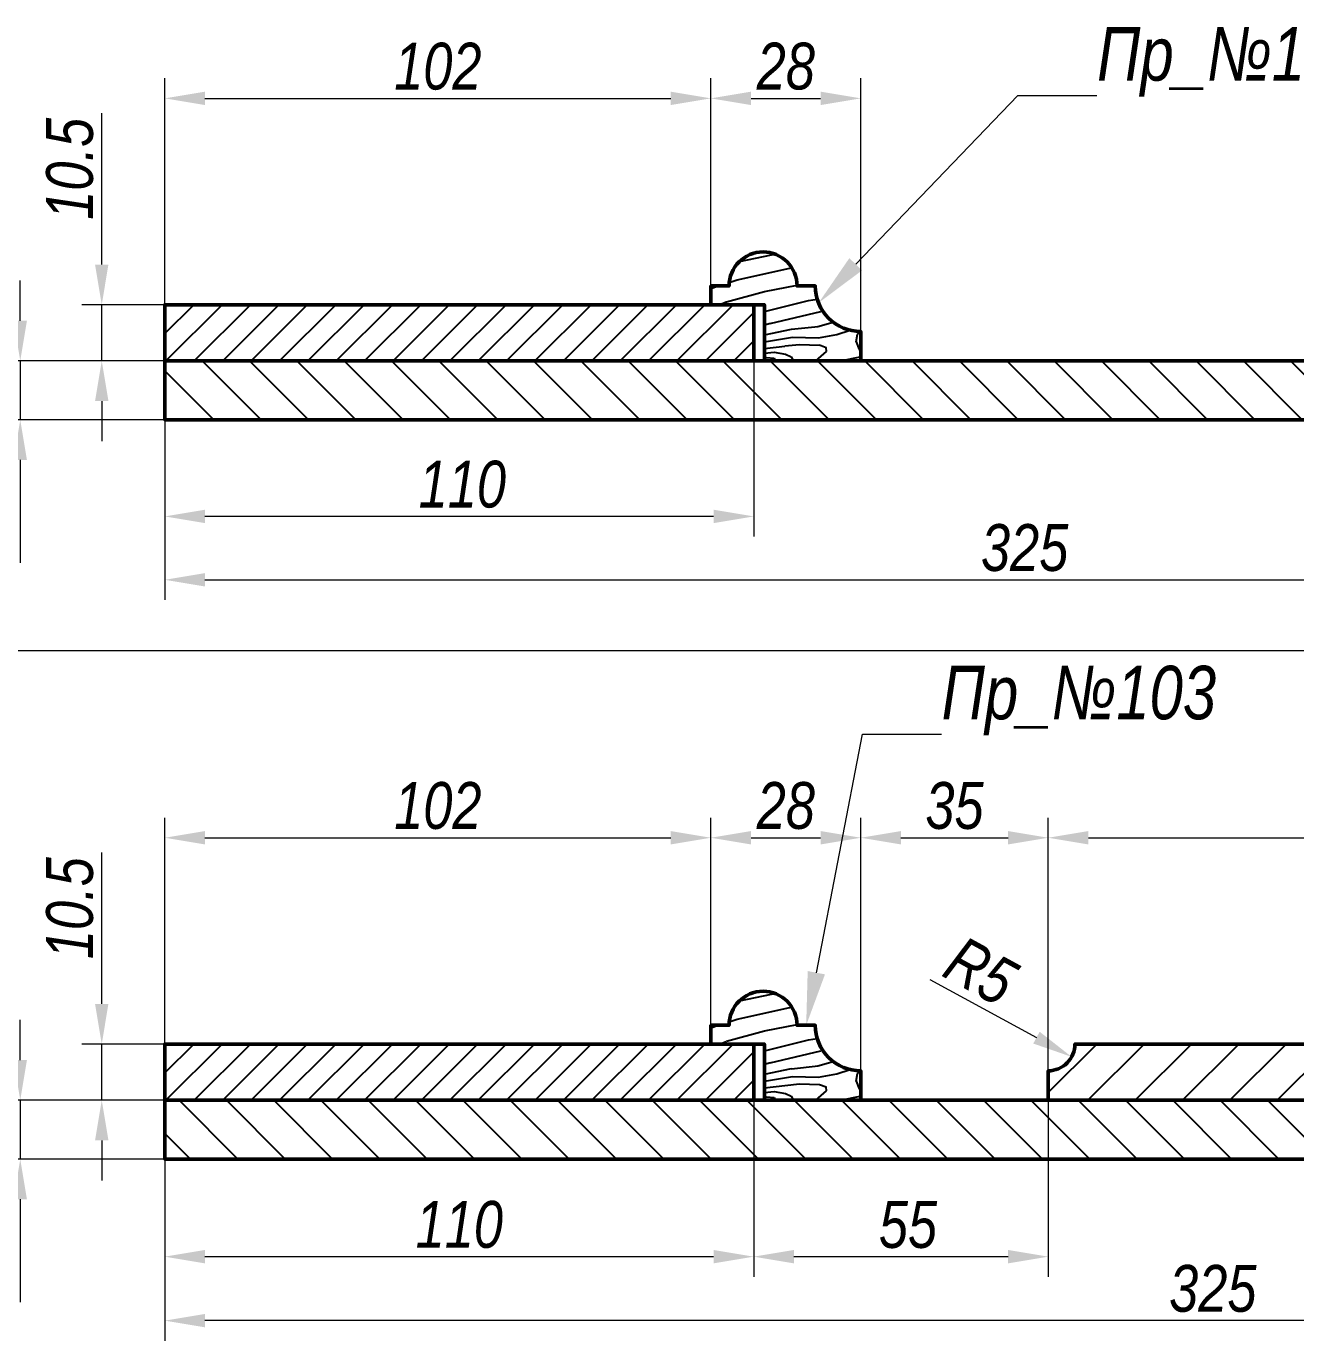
# Model space of a CAD drawing. Header units: millimetres. Extents: x 55 to 2092, y -657 to 768.
# Drawn here: x 253.8 to 490.9, y 144.6 to 390.1 of the extents above; entities that cross this region are included whole.
import ezdxf
from ezdxf import colors
from ezdxf.entities.mleader import LeaderData, LeaderLine
from ezdxf.math import Vec2, Vec3

# ---------------------------------------------------------------- set-up
doc = ezdxf.new("R2010")
doc.units = ezdxf.units.MM
doc.header["$MEASUREMENT"] = 0
doc.header["$PDMODE"] = 35
doc.layers.add('Профили', color=172, linetype='Continuous', lineweight=50)
doc.layers.add('Размеры', color=7, linetype='Continuous', lineweight=20)
doc.styles.get("Standard").update_dxf_attribs({"font": 'ARIALI.TTF', "width": 0.8})
doc.dimstyles.new('Standard mini', dxfattribs={"dimscale": 0.25, "dimtxt": 35, "dimasz": 30, "dimexe": 15, "dimexo": 0, "dimgap": 6, "dimtad": 1, "dimdec": 0, "dimzin": 1, "dimdsep": 46, "dimtxsty": 'Standard', "dimcen": 20, "dimclrd": 7, "dimclre": 7, "dimclrt": 256, "dimadec": 0, "dimazin": 0, "dimtfac": 1, "dimtdec": 0, "dimtmove": 0, "dimatfit": 3, "dimfxl": 1, "dimlwd": -1, "dimlwe": -1, "dimarcsym": 0})

# ---------------------------------------------------------------- blocks, each defined once
blk = doc.blocks.new('*D0')
at = {"layer": 'Defpoints', "color": 0}
for p in [(381.65, 376.61), (381.65, 341.58), (279.65, 338.08)]:
    blk.add_point(p, dxfattribs=at)
at = {"layer": 'Размеры', "color": 7}
for p, q in [((279.65, 338.08), (279.65, 380.36)), ((381.65, 341.58), (381.65, 380.36)), ((287.15, 376.61), (374.15, 376.61))]:
    blk.add_line(p, q, dxfattribs=at)
for points in [[(287.15, 377.86), (287.15, 375.36), (279.65, 376.61)], [(374.15, 377.86), (374.15, 375.36), (381.65, 376.61)]]:
    blk.add_solid(points, dxfattribs=at)
at = {"layer": 'Размеры', "insert": (330.65, 382.57), "char_height": 8.75, "attachment_point": 5}
blk.add_mtext('102', dxfattribs=at)
blk = doc.blocks.new('*D1')
at = {"layer": 'Defpoints', "color": 0, "lineweight": -3}
for p in [(409.65, 376.61), (381.65, 341.58), (409.65, 333.08)]:
    blk.add_point(p, dxfattribs=at)
at = {"layer": 'Размеры', "color": 7}
for p, q in [((381.65, 341.58), (381.65, 380.36)), ((409.65, 333.08), (409.65, 380.36)), ((389.15, 376.61), (402.15, 376.61))]:
    blk.add_line(p, q, dxfattribs=at)
at = {"layer": 'Размеры', "color": 7, "lineweight": -3}
for points in [[(389.15, 377.86), (389.15, 375.36), (381.65, 376.61)], [(402.15, 377.86), (402.15, 375.36), (409.65, 376.61)]]:
    blk.add_solid(points, dxfattribs=at)
at = {"layer": 'Размеры', "lineweight": -3, "insert": (395.65, 382.58), "char_height": 8.75, "attachment_point": 5}
blk.add_mtext('28', dxfattribs=at)
blk = doc.blocks.new('*D2')
at = {"layer": 'Defpoints', "color": 0, "lineweight": -3}
for p in [(267.87, 338.08), (279.65, 338.08), (279.65, 327.58)]:
    blk.add_point(p, dxfattribs=at)
at = {"layer": 'Размеры', "color": 7}
for p, q in [((267.87, 345.58), (267.87, 373.82)), ((279.65, 338.08), (264.12, 338.08)), ((267.87, 327.58), (267.87, 338.08)), ((279.65, 327.58), (264.12, 327.58)), ((267.87, 320.08), (267.87, 312.58))]:
    blk.add_line(p, q, dxfattribs=at)
at = {"layer": 'Размеры', "color": 7, "lineweight": -3}
for points in [[(266.62, 345.58), (269.12, 345.58), (267.87, 338.08)], [(266.62, 320.08), (269.12, 320.08), (267.87, 327.58)]]:
    blk.add_solid(points, dxfattribs=at)
at = {"layer": 'Размеры', "lineweight": -3, "insert": (261.91, 363.45), "char_height": 8.75, "attachment_point": 5, "rotation": 90}
blk.add_mtext('10.5', dxfattribs=at)
blk = doc.blocks.new('*D3')
at = {"layer": 'Defpoints', "color": 0}
for p in [(252.65, 327.58), (279.65, 327.58), (279.65, 316.58)]:
    blk.add_point(p, dxfattribs=at)
at = {"layer": 'Размеры', "color": 7}
for p, q in [((252.65, 335.08), (252.65, 342.58)), ((279.65, 327.58), (248.9, 327.58)), ((252.65, 327.58), (252.65, 316.58)), ((279.65, 316.58), (248.9, 316.58)), ((252.65, 309.08), (252.65, 289.9))]:
    blk.add_line(p, q, dxfattribs=at)
for points in [[(251.4, 335.08), (253.9, 335.08), (252.65, 327.58)], [(251.4, 309.08), (253.9, 309.08), (252.65, 316.58)]]:
    blk.add_solid(points, dxfattribs=at)
at = {"layer": 'Размеры', "lineweight": -3, "insert": (246.76, 295.74), "char_height": 8.75, "attachment_point": 5, "rotation": 90}
blk.add_mtext('11', dxfattribs=at)
blk = doc.blocks.new('*D6')
at = {"layer": 'Defpoints', "color": 0}
for p in [(381.65, 238.53), (381.65, 203.51), (279.65, 200.01)]:
    blk.add_point(p, dxfattribs=at)
at = {"layer": 'Размеры', "color": 7}
for p, q in [((279.65, 200.01), (279.65, 242.28)), ((381.65, 203.51), (381.65, 242.28)), ((287.15, 238.53), (374.15, 238.53))]:
    blk.add_line(p, q, dxfattribs=at)
for points in [[(287.15, 239.78), (287.15, 237.28), (279.65, 238.53)], [(374.15, 239.78), (374.15, 237.28), (381.65, 238.53)]]:
    blk.add_solid(points, dxfattribs=at)
at = {"layer": 'Размеры', "insert": (330.65, 244.5), "char_height": 8.75, "attachment_point": 5}
blk.add_mtext('102', dxfattribs=at)
blk = doc.blocks.new('*D7')
at = {"layer": 'Defpoints', "color": 0}
for p in [(409.65, 238.53), (381.65, 203.51), (409.65, 195.01)]:
    blk.add_point(p, dxfattribs=at)
at = {"layer": 'Размеры', "color": 7}
for p, q in [((381.65, 203.51), (381.65, 242.28)), ((409.65, 195.01), (409.65, 242.28)), ((389.15, 238.53), (402.15, 238.53))]:
    blk.add_line(p, q, dxfattribs=at)
for points in [[(389.15, 239.78), (389.15, 237.28), (381.65, 238.53)], [(402.15, 239.78), (402.15, 237.28), (409.65, 238.53)]]:
    blk.add_solid(points, dxfattribs=at)
at = {"layer": 'Размеры', "lineweight": -3, "insert": (395.65, 244.5), "char_height": 8.75, "attachment_point": 5}
blk.add_mtext('28', dxfattribs=at)
blk = doc.blocks.new('*D4')
at = {"layer": 'Defpoints', "color": 0}
for p in [(267.87, 200.01), (279.65, 200.01), (279.65, 189.51)]:
    blk.add_point(p, dxfattribs=at)
at = {"layer": 'Размеры', "color": 7}
for p, q in [((267.87, 207.51), (267.87, 235.75)), ((279.65, 200.01), (264.12, 200.01)), ((267.87, 189.51), (267.87, 200.01)), ((279.65, 189.51), (264.12, 189.51)), ((267.87, 182.01), (267.87, 174.51))]:
    blk.add_line(p, q, dxfattribs=at)
for points in [[(266.62, 207.51), (269.12, 207.51), (267.87, 200.01)], [(266.62, 182.01), (269.12, 182.01), (267.87, 189.51)]]:
    blk.add_solid(points, dxfattribs=at)
at = {"layer": 'Размеры', "lineweight": -3, "insert": (261.91, 225.38), "char_height": 8.75, "attachment_point": 5, "rotation": 90}
blk.add_mtext('10.5', dxfattribs=at)
blk = doc.blocks.new('*D5')
at = {"layer": 'Defpoints', "color": 0}
for p in [(252.65, 189.51), (279.65, 189.51), (279.65, 178.51)]:
    blk.add_point(p, dxfattribs=at)
at = {"layer": 'Размеры', "color": 7}
for p, q in [((252.65, 197.01), (252.65, 204.51)), ((279.65, 189.51), (248.9, 189.51)), ((252.65, 189.51), (252.65, 178.51)), ((279.65, 178.51), (248.9, 178.51)), ((252.65, 171.01), (252.65, 151.82))]:
    blk.add_line(p, q, dxfattribs=at)
for points in [[(251.4, 197.01), (253.9, 197.01), (252.65, 189.51)], [(251.4, 171.01), (253.9, 171.01), (252.65, 178.51)]]:
    blk.add_solid(points, dxfattribs=at)
at = {"layer": 'Размеры', "lineweight": -3, "insert": (246.76, 157.67), "char_height": 8.75, "attachment_point": 5, "rotation": 90}
blk.add_mtext('11', dxfattribs=at)
blk = doc.blocks.new('*D8')
at = {"layer": 'Defpoints', "color": 0}
for p in [(444.65, 238.53), (409.65, 195.01), (444.65, 195.01)]:
    blk.add_point(p, dxfattribs=at)
at = {"layer": 'Размеры', "color": 7}
for p, q in [((409.65, 195.01), (409.65, 242.28)), ((444.65, 195.01), (444.65, 242.28)), ((417.15, 238.53), (437.15, 238.53))]:
    blk.add_line(p, q, dxfattribs=at)
for points in [[(417.15, 239.78), (417.15, 237.28), (409.65, 238.53)], [(437.15, 239.78), (437.15, 237.28), (444.65, 238.53)]]:
    blk.add_solid(points, dxfattribs=at)
at = {"layer": 'Размеры', "insert": (427.15, 244.5), "char_height": 8.75, "attachment_point": 5}
blk.add_mtext('35', dxfattribs=at)
blk = doc.blocks.new('*D9')
at = {"layer": 'Defpoints', "color": 0}
for p in [(389.65, 189.51), (444.65, 189.51), (444.65, 160.3)]:
    blk.add_point(p, dxfattribs=at)
at = {"layer": 'Размеры', "color": 7}
for p, q in [((389.65, 189.51), (389.65, 156.55)), ((444.65, 189.51), (444.65, 156.55)), ((397.15, 160.3), (437.15, 160.3))]:
    blk.add_line(p, q, dxfattribs=at)
for points in [[(397.15, 161.55), (397.15, 159.05), (389.65, 160.3)], [(437.15, 161.55), (437.15, 159.05), (444.65, 160.3)]]:
    blk.add_solid(points, dxfattribs=at)
at = {"layer": 'Размеры', "insert": (418.46, 166.25), "char_height": 8.75, "attachment_point": 5}
blk.add_mtext('55', dxfattribs=at)
blk = doc.blocks.new('*D10')
at = {"layer": 'Defpoints', "color": 0}
for p in [(444.65, 200.01), (449.04, 197.61)]:
    blk.add_point(p, dxfattribs=at)
at = {"layer": 'Размеры', "color": 7}
blk.add_line((422.53, 212.06), (442.46, 201.2), dxfattribs=at)
blk.add_solid([(443.06, 202.3), (441.86, 200.1), (449.04, 197.61)], dxfattribs=at)
at = {"layer": 'Размеры', "insert": (432.05, 213.65), "char_height": 8.75, "attachment_point": 5, "rotation": 331.4143}
blk.add_mtext('R5', dxfattribs=at)
blk = doc.blocks.new('*D16')
at = {"layer": 'Defpoints', "color": 0}
for p in [(604.65, 238.53), (604.65, 200.01), (444.65, 195.01)]:
    blk.add_point(p, dxfattribs=at)
at = {"layer": 'Размеры', "color": 7}
for p, q in [((444.65, 195.01), (444.65, 242.28)), ((604.65, 200.01), (604.65, 242.28)), ((452.15, 238.53), (597.15, 238.53))]:
    blk.add_line(p, q, dxfattribs=at)
for points in [[(452.15, 239.78), (452.15, 237.28), (444.65, 238.53)], [(597.15, 239.78), (597.15, 237.28), (604.65, 238.53)]]:
    blk.add_solid(points, dxfattribs=at)
at = {"layer": 'Размеры', "insert": (524.65, 244.5), "char_height": 8.75, "attachment_point": 5}
blk.add_mtext('160', dxfattribs=at)
blk = doc.blocks.new('*D20')
at = {"layer": 'Defpoints', "color": 0}
for p in [(279.65, 327.58), (389.65, 327.58), (279.65, 298.54)]:
    blk.add_point(p, dxfattribs=at)
at = {"layer": 'Размеры', "color": 7}
for p, q in [((279.65, 327.58), (279.65, 294.79)), ((389.65, 327.58), (389.65, 294.79)), ((382.15, 298.54), (287.15, 298.54))]:
    blk.add_line(p, q, dxfattribs=at)
for points in [[(287.15, 299.79), (287.15, 297.29), (279.65, 298.54)], [(382.15, 299.79), (382.15, 297.29), (389.65, 298.54)]]:
    blk.add_solid(points, dxfattribs=at)
at = {"layer": 'Размеры', "insert": (335.22, 304.51), "char_height": 8.75, "attachment_point": 5}
blk.add_mtext('110', dxfattribs=at)
blk = doc.blocks.new('*D21')
at = {"layer": 'Defpoints', "color": 0}
for p in [(279.65, 189.51), (389.65, 189.51), (389.65, 160.3)]:
    blk.add_point(p, dxfattribs=at)
at = {"layer": 'Размеры', "color": 7}
for p, q in [((279.65, 189.51), (279.65, 156.55)), ((389.65, 189.51), (389.65, 156.55)), ((287.15, 160.3), (382.15, 160.3))]:
    blk.add_line(p, q, dxfattribs=at)
for points in [[(287.15, 161.55), (287.15, 159.05), (279.65, 160.3)], [(382.15, 161.55), (382.15, 159.05), (389.65, 160.3)]]:
    blk.add_solid(points, dxfattribs=at)
at = {"layer": 'Размеры', "insert": (334.65, 166.27), "char_height": 8.75, "attachment_point": 5}
blk.add_mtext('110', dxfattribs=at)
blk = doc.blocks.new('*D27')
at = {"layer": 'Defpoints', "color": 0}
for p in [(279.65, 316.58), (604.65, 316.58), (604.65, 286.7)]:
    blk.add_point(p, dxfattribs=at)
at = {"layer": 'Размеры', "color": 7}
for p, q in [((279.65, 316.58), (279.65, 282.95)), ((604.65, 316.58), (604.65, 282.95)), ((287.15, 286.7), (597.15, 286.7))]:
    blk.add_line(p, q, dxfattribs=at)
for points in [[(287.15, 287.95), (287.15, 285.45), (279.65, 286.7)], [(597.15, 287.95), (597.15, 285.45), (604.65, 286.7)]]:
    blk.add_solid(points, dxfattribs=at)
at = {"layer": 'Размеры', "insert": (440.25, 292.67), "char_height": 8.75, "attachment_point": 5}
blk.add_mtext('325', dxfattribs=at)
blk = doc.blocks.new('*D28')
at = {"layer": 'Defpoints', "color": 0}
for p in [(279.65, 178.51), (604.65, 178.51), (279.65, 148.35)]:
    blk.add_point(p, dxfattribs=at)
at = {"layer": 'Размеры', "color": 7}
for p, q in [((279.65, 178.51), (279.65, 144.6)), ((604.65, 178.51), (604.65, 144.6)), ((597.15, 148.35), (287.15, 148.35))]:
    blk.add_line(p, q, dxfattribs=at)
for points in [[(287.15, 149.6), (287.15, 147.1), (279.65, 148.35)], [(597.15, 149.6), (597.15, 147.1), (604.65, 148.35)]]:
    blk.add_solid(points, dxfattribs=at)
at = {"layer": 'Размеры', "insert": (475.4, 154.32), "char_height": 8.75, "attachment_point": 5}
blk.add_mtext('325', dxfattribs=at)

msp = doc.modelspace()

# ---------------------------------------------------------------- hatches: boundary and pattern name
at = {"layer": 'Профили', "lineweight": -3}
h = msp.add_hatch(dxfattribs=at)
h.set_pattern_fill('WOOD9', color=256, scale=30, angle=15, style=0, pattern_type=2)
h.set_pattern_definition([(15, (14.342, 29.932), (-7.7646, 28.9778), [4.35, -25.65]), (10.101, (15.8739, 25.373), (355.4977085, 64.1976435), [5.26926, -1048.5807]), (11.0549, (11.1445, 21), (442.4310318, 87.4914542), [8.7207, -863.34576]), (13.7681, (5.80725, 15.99815), (1369.7195088, 335.95891712), [13.95324, -2776.6918]), (41.565, (20.176, 7.58), (21.2132, 36.74232), [3.3541, -63.7279]), (358.7398, (17.6785, 11.1039), (218.3735665, -3.6035322), [3.75, -746.25]), (358.8108, (16.3821, 12.4647), (218.3735674, -3.6035236), [4.842, -963.5587]), (25.4374, (16.0827, 4.3093), (743.5773642, 354.5312328), [5.7959, -1153.38456]), (6.3844, (16.1388, 13.9524), (602.8490863, 68.3586), [5.0065, -996.29253]), (13.2377, (12.2628, 15.08795), (964.0307381, 227.2545915), [9.75462, -1941.16815]), (6.3844, (12.4118, 27.8618), (602.8490863, 68.3586), [5.0065, -996.29253]), (18.9909, (9.7025, 31.0181), (397.9242921, 137.6816642), [6.4657, -1286.67003]), (2.0054, (-0.2718, 1.0142), (276.329089, 11.925668), [2.0012, -398.24865]), (12.4363, (6.04984, 23.20656), (1319.52859378, 291.45175234), [10.06008, -2001.95373]), (18.1798, (-1.6577, 20.6755), (484.8576557, 160.975223), [8.1125, -532.7202]), (21.8427, (-5.1634, 19.2702), (224.0577186, 91.094046), [3.7769, -751.6037]), (15, (4.045, 19.098), (-7.7646, 28.9778), [7.35, -22.65]), (21.7661, (-4.2317, 15.7929), (1178.24411628, 470.99925556), [8.91207, -1773.50175]), (17.6425, (-3.49406, 13.04), (1230.51543506, 391.83112172), [9.76038, -1942.31538]), (41.565, (14.66, 6.723), (21.2132, 36.74232), [2.3479, -64.7341]), (299.0363, (16.116, 8.822), (52.27159, -79.16872), [0.6185, -123.0747]), (15, (6.564, 5.64), (-7.7646, 28.9778), [1.95, -28.05]), (23.7461, (8.4472, 6.1457), (166.102117, 75.565017), [1.97295, -392.6154]), (86.565, (10.253, 6.94), (-7.76455, 28.97777), [0.4743, -94.394]), (341.31, (9.257, 7.76), (65.72009, -13.44854), [1.0817, -107.0848]), (6.2539, (7.2957, 7.5454), (210.608934, 25.374462), [1.97295, -392.6154]), (20.1944, (5.7408, 6.9734), (282.013205, 106.623345), [1.6568, -329.704]), (33.435, (4.553, 6.189), (50.19098, 44.50686), [1.423, -93.4453]), (86.565, (4.525, 5.716), (-7.76455, 28.97777), [0.4743, -94.394]), (330, (4.525, 5.716), (28.9778, 7.7647), [0.6364, -41.79]), (9.2895, (5.076, 5.3977), (28.977755, 7.764626), [1.5075, -299.9887]), (330, (2.496, 5.172), (28.9778, 7.7647), [1.0607, -41.3657]), (1.7595, (3.415, 4.642), (400.0047456, 14.006246), [2.6196, -521.3078]), (15, (6.033, 4.722), (-7.7646, 28.9778), [3.6, -26.4]), (22.4314, (9.5107, 5.6542), (419.1374892, 174.4240537), [3.4792, -692.36556]), (60, (12.727, 6.982), (-7.7646, 28.9778), [1.0607, -41.3657]), (296.31, (12.918, 8.586), (60.0362, -108.14649), [0.7648, -152.2058]), (356.565, (11.4975, 8.671), (28.97776, 7.7646), [1.423, -93.4453]), (4.3804, (9.0628, 8.4847), (334.284574, 27.4550675), [2.4418, -485.9227]), (11.9873, (6.2711, 7.892), (28.977767, 7.7646216), [2.8539, -567.93495]), (21.7098, (3.8856, 6.9422), (224.057651, 91.0942), [2.5676, -510.94965]), (38.9624, (2.737, 6.0133), (50.191004, 44.506819), [1.4773, -293.9882]), (74.0362, (2.4964, 5.1723), (13.44868, 65.720154), [0.8747, -174.054]), (292.1251, (0.323, 4.59), (83.33008, -195.07976), [1.2093, -240.6584]), (357.4745, (0.7785, 3.4697), (502.4670843, -20.655111), [2.9887, -594.7568]), (10.0303, (3.7643, 3.338), (355.4978022, 64.1973363), [3.463, -689.1407]), (15, (7.174, 3.94), (-7.7646, 28.9778), [4.5, -25.5]), (27.2647, (11.5211, 5.1059), (245.2709255, 127.8363428), [3.5306, -702.58536]), (335.1945, (15.0525, 9.3132), (175.947066, -77.087933), [1.1715, -233.1357]), (350.2249, (12.936, 9.6778), (357.5783, -59.478316), [2.1477, -427.3868]), (6.0274, (10.0666, 9.3749), (392.2401727, 42.984072), [2.8853, -574.1762]), (12.879, (6.1158, 8.4715), (28.9777643, 7.7646311), [4.0528, -806.50254]), (19.9697, (2.861, 7.2888), (310.991, 114.387833), [3.463, -689.1407]), (36.8014, (0.9206, 5.837), (50.19099, 44.5069), [2.4233, -159.1316]), (64.3987, (0.323, 4.59), (98.301479, 212.689507), [1.3829, -275.2034]), (290.7106, (-0.7196, 3.8448), (98.858961, -253.035403), [1.5075, -299.9888]), (338.1302, (-0.1865, 2.4347), (102.462415, -34.661616), [1.5, -148.4998]), (8.6599, (1.2055, 1.876), (28.977768, 7.764633), [5.4332, -266.2283]), (16.1691, (6.57684, 2.694), (1383.1688877, 401.6762511), [7.35153, -1462.95453]), (23.4711, (13.6376, 4.7412), (556.26190816, 242.22427564), [7.12776, -1418.4246]), (5.5377, (14.954, 10.8397), (28.977774, 7.764583), [2.7372, -179.7456]), (6.6744, (8.7806, 10.1173), (210.6089545, 25.3744016), [6.2155, -1236.8853]), (17.121, (4.9075, 8.9242), (745.6579202, 230.8553734), [4.0528, -806.50254]), (23.4269, (1.1507, 7.2965), (556.2619866, 242.2240382), [4.0942, -814.7463]), (50.5376, (-0.4895, 5.304), (92.617452, 117.991387), [2.5807, -255.4888]), (81.0375, (-0.7196, 3.8448), (32.58136, 226.138156), [1.4773, -293.9884]), (8.991, (10.721, 11.569), (297.5423067, 48.6679566), [5.7315, -567.4177]), (16.2453, (4.09496, 9.6383), (1296.2356755, 378.3820193), [6.9016, -1373.4244]), (26.6893, (0.1261, 7.6431), (656.6439695, 331.2377223), [4.4421, -883.9832]), (38.1985, (-1.6694, 6.2302), (50.191006, 44.506826), [2.2847, -226.1883]), (15, (7.39, 1.98), (-7.7646, 28.9778), [9, -21]), (8.991, (1.7283, 1.0843), (297.5423067, 48.6679566), [5.7315, -567.4177]), (11.7603, (8.3432, 12.3295), (529.3645292, 110.7845219), [7.9627, -1584.5824]), (17.4895, (1.756, 10.2539), (629.7466403, 199.79775), [6.9065, -683.7453]), (24.7824, (-2.2517, 8.4036), (635.4305668, 294.4961477), [4.4142, -878.42214]), (15, (1.25, 12.137), (-7.7646, 28.9778), [11.4, -18.6]), (18.9451, (-2.8729, 10.7218), (397.9244354, 137.6811571), [4.3603, -867.7061]), (11.7603, (4.6162, 26.2388), (529.3645292, 110.7845219), [7.9627, -1584.5824]), (17.4895, (-1.971, 24.1632), (629.7466403, 199.79775), [6.9065, -683.7453]), (24.7824, (-5.9787, 22.3129), (635.4305668, 294.4961477), [4.4142, -878.42214]), (12.6141, (2.6702, 29.4444), (28.9777637, 7.7646065), [7.20624, -713.41845]), (13.4089, (-2.5846, 28.1917), (28.9777575, 7.7645868), [5.40207, -1075.0145]), (15, (-7.22, 26.95), (-7.7646, 28.9778), [4.8, -25.2]), (11.0996, (7.8502, 28.6583), (442.4310103, 87.4915229), [6.61533, -1316.44914]), (14.1049, (-1.46153, 26.3185), (28.97776688, 7.76460628), [9.60117, -1910.63316]), (15, (-6.678, 24.92), (-7.7646, 28.9778), [5.4, -24.6]), (16.9091, (21.3167, 6.7988), (832.5910961, 254.149577), [4.5025, -895.99734]), (12.2737, (25.6245, 8.1084), (28.9777702, 7.7645717), [3.1536, -627.5603]), (23.4269, (18.5435, 31.0577), (556.2619866, 242.2240382), [4.0942, -814.7463]), (15, (21.06, 26.297), (-7.7646, 28.9778), [2.85, -27.15]), (9.9576, (19.7034, 22.67215), (682.0177908, 120.63019), [5.1198, -1018.843]), (10.0303, (19.3596, 19.3189), (355.4978022, 64.1973363), [3.463, -689.1407]), (18.0127, (22.7697, 19.922), (513.835581, 168.739263), [2.8539, -567.93495]), (15, (21.758, 17.322), (-7.7646, 28.9778), [4.5, -25.5]), (93.69, (22.685, 9.8055), (-7.764534, 28.977794), [0.7649, -152.2058]), (339.4624, (21.4276, 11.0214), (102.46241, -34.661646), [1.2904, -256.7792]), (18.0127, (24.6331, 12.9674), (513.835581, 168.739263), [2.8539, -567.93495]), (10.0303, (21.223, 12.3642), (355.4978022, 64.1973363), [3.463, -689.1407]), (20.1944, (25.171, 15.5962), (282.013205, 106.623345), [1.6568, -329.704]), (15, (21.114, 14.51), (-7.7646, 28.9778), [4.2, -25.8]), (20.1944, (21.444, 29.5055), (282.013205, 106.623345), [1.6568, -329.704]), (15, (17.387, 28.418), (-7.7646, 28.9778), [4.2, -25.8]), (15, (15.816, 33.122), (-7.7646, 28.9778), [6.15, -23.85])])
edge = h.paths.add_edge_path()
edge.add_line((409.65, 327.58), (409.65, 333.08))
edge.add_arc((409.65, 341.58), 8.5, 180, 270, ccw=False)
edge.add_line((401.15, 341.58), (397.75, 341.58))
edge.add_arc((391.4, 341.58), 6.35, 0, 180)
edge.add_line((385.05, 341.58), (381.65, 341.58))
edge.add_line((381.65, 341.58), (381.65, 338.08))
edge.add_line((381.65, 338.08), (391.65, 338.08))
edge.add_line((391.65, 338.08), (391.65, 327.58))
edge.add_line((391.65, 327.58), (409.65, 327.58))
h = msp.add_hatch(dxfattribs=at)
h.set_pattern_fill('ANSI31', color=256, scale=30, style=0)
h.paths.add_polyline_path([(389.65, 338.08), (279.65, 338.08), (279.65, 327.58), (389.65, 327.58)])
h = msp.add_hatch(dxfattribs=at)
h.set_pattern_fill('ANSI31', color=256, scale=50, angle=90, style=0)
h.set_pattern_definition([(135, (0, -4.5), (-4.41942, -4.41942), [])])
h.paths.add_polyline_path([(279.65, 327.58), (604.65, 327.58), (604.65, 316.58), (279.65, 316.58)])
h = msp.add_hatch(dxfattribs=at)
h.set_pattern_fill('WOOD9', color=256, scale=30, angle=15, style=0, pattern_type=2)
h.set_pattern_definition([(15, (14.342, -108.142), (-7.7646, 28.9778), [4.35, -25.65]), (10.101, (15.8739, -112.7006), (355.4977085, 64.1976435), [5.26926, -1048.5807]), (11.0549, (11.1445, -117.0737), (442.4310318, 87.4914542), [8.7207, -863.34576]), (13.7681, (5.80725, -122.0755), (1369.7195088, 335.95891712), [13.95324, -2776.6918]), (41.565, (20.176, -130.494), (21.2132, 36.74232), [3.3541, -63.7279]), (358.7398, (17.6785, -126.9698), (218.3735665, -3.6035322), [3.75, -746.25]), (358.8108, (16.3821, -125.6089), (218.3735674, -3.6035236), [4.842, -963.5587]), (25.4374, (16.0827, -133.7643), (743.5773642, 354.5312328), [5.7959, -1153.38456]), (6.3844, (16.1388, -124.1212), (602.8490863, 68.3586), [5.0065, -996.29253]), (13.2377, (12.2628, -122.9857), (964.0307381, 227.2545915), [9.75462, -1941.16815]), (6.3844, (12.4118, -110.2119), (602.8490863, 68.3586), [5.0065, -996.29253]), (18.9909, (9.7025, -107.05554), (397.9242921, 137.6816642), [6.4657, -1286.67003]), (2.0054, (-0.2718, -137.0594), (276.329089, 11.925668), [2.0012, -398.24865]), (12.4363, (6.04984, -114.8671), (1319.52859378, 291.45175234), [10.06008, -2001.95373]), (18.1798, (-1.6577, -117.3982), (484.8576557, 160.975223), [8.1125, -532.7202]), (21.8427, (-5.1634, -118.8034), (224.0577186, 91.094046), [3.7769, -751.6037]), (15, (4.045, -118.976), (-7.7646, 28.9778), [7.35, -22.65]), (21.7661, (-4.2317, -122.28076), (1178.24411628, 470.99925556), [8.91207, -1773.50175]), (17.6425, (-3.49406, -125.03365), (1230.51543506, 391.83112172), [9.76038, -1942.31538]), (41.565, (14.66, -131.35), (21.2132, 36.74232), [2.3479, -64.7341]), (299.0363, (16.116, -129.252), (52.27159, -79.16872), [0.6185, -123.0747]), (15, (6.564, -132.433), (-7.7646, 28.9778), [1.95, -28.05]), (23.7461, (8.4472, -131.928), (166.102117, 75.565017), [1.97295, -392.6154]), (86.565, (10.253, -131.133), (-7.76455, 28.97777), [0.4743, -94.394]), (341.31, (9.257, -130.313), (65.72009, -13.44854), [1.0817, -107.0848]), (6.2539, (7.2957, -130.5283), (210.608934, 25.374462), [1.97295, -392.6154]), (20.1944, (5.7408, -131.1002), (282.013205, 106.623345), [1.6568, -329.704]), (33.435, (4.553, -131.884), (50.19098, 44.50686), [1.423, -93.4453]), (86.565, (4.525, -132.358), (-7.76455, 28.97777), [0.4743, -94.394]), (330, (4.525, -132.358), (28.9778, 7.7647), [0.6364, -41.79]), (9.2895, (5.076, -132.676), (28.977755, 7.764626), [1.5075, -299.9887]), (330, (2.496, -132.901), (28.9778, 7.7647), [1.0606, -41.3657]), (1.7595, (3.415, -133.4316), (400.0047456, 14.006246), [2.6196, -521.3078]), (15, (6.033, -133.35), (-7.7646, 28.9778), [3.6, -26.4]), (22.4314, (9.5107, -132.4195), (419.1374892, 174.4240537), [3.4792, -692.36556]), (60, (12.727, -131.092), (-7.7646, 28.9778), [1.0607, -41.3657]), (296.31, (12.918, -129.4877), (60.0362, -108.14649), [0.7648, -152.2058]), (356.565, (11.4975, -129.402), (28.97776, 7.7646), [1.423, -93.4453]), (4.3804, (9.0628, -129.589), (334.284574, 27.4550675), [2.4418, -485.9227]), (11.9873, (6.2711, -130.1817), (28.977767, 7.7646216), [2.8539, -567.93495]), (21.7098, (3.8856, -131.1314), (224.057651, 91.0942), [2.5676, -510.94965]), (38.9624, (2.737, -132.0604), (50.191004, 44.506819), [1.4773, -293.9882]), (74.0362, (2.4964, -132.9013), (13.44868, 65.720154), [0.8747, -174.054]), (292.1251, (0.323, -133.4836), (83.33008, -195.07976), [1.2093, -240.6584]), (357.4745, (0.7785, -134.604), (502.4670843, -20.655111), [2.9887, -594.7568]), (10.0303, (3.7643, -134.7356), (355.4978022, 64.1973363), [3.463, -689.1407]), (15, (7.174, -134.132), (-7.7646, 28.9778), [4.5, -25.5]), (27.2647, (11.5211, -132.9678), (245.2709255, 127.8363428), [3.5306, -702.58536]), (335.1945, (15.0525, -128.7604), (175.947066, -77.087933), [1.1715, -233.1357]), (350.2249, (12.936, -128.3958), (357.5783, -59.478316), [2.1477, -427.3868]), (6.0274, (10.0666, -128.6988), (392.2401727, 42.984072), [2.8853, -574.1762]), (12.879, (6.1158, -129.6021), (28.9777643, 7.7646311), [4.0528, -806.50254]), (19.9697, (2.861, -130.7848), (310.991, 114.387833), [3.463, -689.1407]), (36.8014, (0.9206, -132.2365), (50.19099, 44.5069), [2.4233, -159.1316]), (64.3987, (0.323, -133.4836), (98.301479, 212.689507), [1.3829, -275.2034]), (290.7106, (-0.7196, -134.229), (98.858961, -253.035403), [1.5075, -299.9888]), (338.1302, (-0.1865, -135.639), (102.462415, -34.661616), [1.5, -148.4998]), (8.6599, (1.2055, -136.1977), (28.977768, 7.764633), [5.4332, -266.2283]), (16.1691, (6.57684, -135.37964), (1383.1688877, 401.6762511), [7.35153, -1462.95453]), (23.4711, (13.6376, -133.33244), (556.26190816, 242.22427564), [7.12776, -1418.4246]), (5.5377, (14.954, -127.234), (28.977774, 7.764583), [2.7372, -179.7456]), (6.6744, (8.7806, -127.9563), (210.6089545, 25.3744016), [6.2155, -1236.8853]), (17.121, (4.9075, -129.1494), (745.6579202, 230.8553734), [4.0528, -806.50254]), (23.4269, (1.1507, -130.7772), (556.2619866, 242.2240382), [4.0942, -814.7463]), (50.5376, (-0.4895, -132.7696), (92.617452, 117.991387), [2.5807, -255.4888]), (81.0375, (-0.7196, -134.229), (32.58136, 226.138156), [1.4773, -293.9884]), (8.991, (10.721, -126.5046), (297.5423067, 48.6679566), [5.7315, -567.4177]), (16.2453, (4.09496, -128.4354), (1296.2356755, 378.3820193), [6.9016, -1373.4244]), (26.6893, (0.1261, -130.4306), (656.6439695, 331.2377223), [4.4421, -883.9832]), (38.1985, (-1.6694, -131.8434), (50.191006, 44.506826), [2.2847, -226.1883]), (15, (7.39, -136.094), (-7.7646, 28.9778), [9, -21]), (8.991, (1.7283, -136.9894), (297.5423067, 48.6679566), [5.7315, -567.4177]), (11.7603, (8.3432, -125.74416), (529.3645292, 110.7845219), [7.9627, -1584.5824]), (17.4895, (1.756, -127.8198), (629.7466403, 199.79775), [6.9065, -683.7453]), (24.7824, (-2.2517, -129.6701), (635.4305668, 294.4961477), [4.4142, -878.42214]), (15, (1.25, -125.936), (-7.7646, 28.9778), [11.4, -18.6]), (18.9451, (-2.8729, -127.3519), (397.9244354, 137.6811571), [4.3603, -867.7061]), (11.7603, (4.6162, -111.83483), (529.3645292, 110.7845219), [7.9627, -1584.5824]), (17.4895, (-1.971, -113.9105), (629.7466403, 199.79775), [6.9065, -683.7453]), (24.7824, (-5.9787, -115.7608), (635.4305668, 294.4961477), [4.4142, -878.42214]), (12.6141, (2.6702, -108.6293), (28.9777637, 7.7646065), [7.20624, -713.41845]), (13.4089, (-2.5846, -109.882), (28.9777575, 7.7645868), [5.40207, -1075.0145]), (15, (-7.22, -111.124), (-7.7646, 28.9778), [4.8, -25.2]), (11.0996, (7.8502, -109.4154), (442.4310103, 87.4915229), [6.61533, -1316.44914]), (14.1049, (-1.46153, -111.75514), (28.97776688, 7.76460628), [9.60117, -1910.63316]), (15, (-6.678, -113.153), (-7.7646, 28.9778), [5.4, -24.6]), (16.9091, (21.3167, -131.2748), (832.5910961, 254.149577), [4.5025, -895.99734]), (12.2737, (25.6245, -129.9652), (28.9777702, 7.7645717), [3.1536, -627.5603]), (23.4269, (18.5435, -107.016), (556.2619866, 242.2240382), [4.0942, -814.7463]), (15, (21.06, -111.776), (-7.7646, 28.9778), [2.85, -27.15]), (9.9576, (19.7034, -115.4015), (682.0177908, 120.63019), [5.1198, -1018.843]), (10.0303, (19.3596, -118.7548), (355.4978022, 64.1973363), [3.463, -689.1407]), (18.0127, (22.7697, -118.1516), (513.835581, 168.739263), [2.8539, -567.93495]), (15, (21.758, -120.752), (-7.7646, 28.9778), [4.5, -25.5]), (93.69, (22.685, -128.268), (-7.764534, 28.977794), [0.7648, -152.2058]), (339.4624, (21.4276, -127.0522), (102.46241, -34.661646), [1.2904, -256.7792]), (18.0127, (24.6331, -125.1063), (513.835581, 168.739263), [2.8539, -567.93495]), (10.0303, (21.223, -125.7094), (355.4978022, 64.1973363), [3.463, -689.1407]), (20.1944, (25.171, -122.4775), (282.013205, 106.623345), [1.6568, -329.704]), (15, (21.114, -123.565), (-7.7646, 28.9778), [4.2, -25.8]), (20.1944, (21.444, -108.568), (282.013205, 106.623345), [1.6568, -329.704]), (15, (17.387, -109.655), (-7.7646, 28.9778), [4.2, -25.8]), (15, (15.816, -104.95), (-7.7646, 28.9778), [6.15, -23.85])])
edge = h.paths.add_edge_path()
edge.add_line((409.65, 189.51), (409.65, 195.01))
edge.add_arc((409.65, 203.51), 8.5, 180, 270, ccw=False)
edge.add_line((401.15, 203.51), (397.75, 203.51))
edge.add_arc((391.4, 203.51), 6.35, 0, 180)
edge.add_line((385.05, 203.51), (381.65, 203.51))
edge.add_line((381.65, 203.51), (381.65, 200.01))
edge.add_line((381.65, 200.01), (391.65, 200.01))
edge.add_line((391.65, 200.01), (391.65, 189.51))
edge.add_line((391.65, 189.51), (409.65, 189.51))
h = msp.add_hatch(dxfattribs=at)
h.set_pattern_fill('ANSI31', color=256, scale=30, style=0)
h.set_pattern_definition([(45, (0, -138.0737), (-2.65165, 2.65165), [])])
h.paths.add_polyline_path([(389.65, 200.01), (279.65, 200.01), (279.65, 189.51), (389.65, 189.51)])
h = msp.add_hatch(dxfattribs=at)
h.set_pattern_fill('ANSI31', color=256, scale=50, style=0)
h.set_pattern_definition([(45, (0, -23.898), (-4.41942, 4.41942), [])])
edge = h.paths.add_edge_path()
edge.add_line((604.65, 200.01), (449.65, 200.01))
edge.add_arc((444.65, 200.01), 5, -90, 0, ccw=False)
edge.add_line((444.65, 195.01), (444.65, 189.51))
edge.add_line((444.65, 189.51), (604.65, 189.51))
edge.add_line((604.65, 189.51), (604.65, 200.01))
h = msp.add_hatch(dxfattribs=at)
h.set_pattern_fill('ANSI31', color=256, scale=50, angle=90, style=0)
h.set_pattern_definition([(135, (0, -138.0737), (-4.41942, -4.41942), [])])
h.paths.add_polyline_path([(279.65, 189.51), (604.65, 189.51), (604.65, 178.51), (279.65, 178.51)])

# ---------------------------------------------------------------- linework, layer by layer
at = {"layer": 'Профили'}
for points in [[(409.65, 327.58), (409.65, 333.08, -0.414214), (401.15, 341.58), (397.75, 341.58, 1), (385.05, 341.58), (381.65, 341.58), (381.65, 338.08), (391.65, 338.08), (391.65, 327.58), (409.65, 327.58)], [(409.65, 189.51), (409.65, 195.01, -0.414214), (401.15, 203.51), (397.75, 203.51, 1), (385.05, 203.51), (381.65, 203.51), (381.65, 200.01), (391.65, 200.01), (391.65, 189.51), (409.65, 189.51)], [(604.65, 200.01), (449.65, 200.01, -0.414214), (444.65, 195.01), (444.65, 189.51), (604.65, 189.51)]]:
    msp.add_lwpolyline(points, format="xyb", close=True, dxfattribs=at)
for points in [[(389.65, 338.08), (279.65, 338.08), (279.65, 327.58), (389.65, 327.58)], [(279.65, 327.58), (604.65, 327.58), (604.65, 316.58), (279.65, 316.58)], [(389.65, 200.01), (279.65, 200.01), (279.65, 189.51), (389.65, 189.51)], [(279.65, 189.51), (604.65, 189.51), (604.65, 178.51), (279.65, 178.51)]]:
    msp.add_lwpolyline(points, close=True, dxfattribs=at)
at = {"layer": 'Размеры'}
msp.add_line((71.96, 273.52), (2066.26, 273.52), dxfattribs=at)

# ---------------------------------------------------------------- dimensions: what is measured, and where the dimension line sits
for base, p1, p2, picture, middle in [((381.65, 376.61), (279.65, 338.08), (381.65, 341.58), '*D0', (330.65, 376.61)), ((279.65, 298.54), (389.65, 327.58), (279.65, 327.58), '*D20', (335.22, 298.54)), ((604.65, 286.7), (279.65, 316.58), (604.65, 316.58), '*D27', (440.25, 286.7)), ((381.65, 238.53), (279.65, 200.01), (381.65, 203.51), '*D6', (330.65, 238.53)), ((444.65, 238.53), (409.65, 195.01), (444.65, 195.01), '*D8', (427.15, 238.53)), ((604.65, 238.53), (444.65, 195.01), (604.65, 200.01), '*D16', (524.65, 238.53)), ((389.65, 160.3), (279.65, 189.51), (389.65, 189.51), '*D21', (334.65, 160.3)), ((444.65, 160.3), (389.65, 189.51), (444.65, 189.51), '*D9', (418.46, 160.3)), ((279.65, 148.35), (604.65, 178.51), (279.65, 178.51), '*D28', (475.4, 148.35))]:
    dim = msp.add_linear_dim(base=base, p1=p1, p2=p2, dimstyle='Standard mini', dxfattribs=at)
    dim.commit()
    dim.dimension.update_dxf_attribs({"geometry": picture, "text_midpoint": middle, "dimtype": 160})
at = {"layer": 'Размеры', "lineweight": -3}
for base, p1, p2, picture, middle in [((409.65, 376.61), (381.65, 341.58), (409.65, 333.08), '*D1', (395.65, 376.61)), ((409.65, 238.53), (381.65, 203.51), (409.65, 195.01), '*D7', (395.65, 238.53))]:
    dim = msp.add_linear_dim(base=base, p1=p1, p2=p2, dimstyle='Standard mini', dxfattribs=at)
    dim.commit()
    dim.dimension.update_dxf_attribs({"geometry": picture, "text_midpoint": middle, "dimtype": 160})
for base, p1, p2, override, picture, middle in [((267.87, 338.08), (279.65, 327.58), (279.65, 338.08), {"dimdec": 1}, '*D2', (267.87, 363.45)), ((252.65, 327.58), (279.65, 316.58), (279.65, 327.58), {"dimdec": 0}, '*D3', (252.65, 295.74)), ((267.87, 200.01), (279.65, 189.51), (279.65, 200.01), {"dimdec": 1}, '*D4', (267.87, 225.38))]:
    dim = msp.add_linear_dim(base=base, p1=p1, p2=p2, angle=90, dimstyle='Standard mini', override=override, dxfattribs=at)
    dim.commit()
    dim.dimension.update_dxf_attribs({"geometry": picture, "text_midpoint": middle, "dimtype": 160})
at = {"layer": 'Размеры'}
dim = msp.add_radius_dim(center=(444.65, 200.01), mpoint=(449.04, 197.61), dimstyle='Standard mini', dxfattribs=at)
dim.commit()
dim.dimension.update_dxf_attribs({"geometry": '*D10', "text_midpoint": (429.2, 208.43), "dimtype": 164})
at = {"layer": 'Размеры', "lineweight": -3}
dim = msp.add_linear_dim(base=(252.65, 189.51), p1=(279.65, 178.51), p2=(279.65, 189.51), angle=90, dimstyle='Standard mini', dxfattribs=at)
dim.commit()
dim.dimension.update_dxf_attribs({"geometry": '*D5', "text_midpoint": (252.65, 157.67), "dimtype": 160})

# ---------------------------------------------------------------- leaders
at = {"layer": 'Размеры'}
ml = msp.add_multileader_mtext('Standard', dxfattribs=at)
ml.set_content('Пр_№103', color=256)
ml.set_leader_properties(color=256, linetype='Continuous', lineweight=20)
ml.build(insert=Vec2(0, 0))
ml.multileader.update_dxf_attribs({"text_left_attachment_type": 7, "text_right_attachment_type": 7, "dogleg_length": 20, "arrow_head_size": 10, "scale": 0.5})
ctx = ml.context
ctx.base_point, ctx.scale, ctx.char_height, ctx.arrow_head_size, ctx.landing_gap_size, ctx.plane_origin = Vec3(453.73, 377.15), 0.5, 10, 10, 0.045, Vec3(401.77, 338.42)
ctx.left_attachment, ctx.right_attachment = 7, 7
notes = []
notes.append((ctx, [(0, (1, 1, 0), (443.73, 377.15), (1, 0), 10, [(0, [(401.77, 338.42), (438.97, 377.15)], 0, [])])]))
ctx.mtext.insert, ctx.mtext.flow_direction = Vec3(453.78, 389.92), 5
ml = msp.add_multileader_mtext('Standard', dxfattribs=at)
ml.set_content('Пр_№103', color=256)
ml.set_leader_properties(color=256, linetype='Continuous', lineweight=20)
ml.build(insert=Vec2(0, 0))
ml.multileader.update_dxf_attribs({"text_left_attachment_type": 7, "text_right_attachment_type": 7, "dogleg_length": 20, "arrow_head_size": 10, "scale": 0.5})
ctx = ml.context
ctx.base_point, ctx.scale, ctx.char_height, ctx.arrow_head_size, ctx.landing_gap_size, ctx.plane_origin = Vec3(424.7, 257.87), 0.5, 10, 10, 0.045, Vec3(372.73, 219.14)
ctx.left_attachment, ctx.right_attachment = 7, 7
notes.append((ctx, [(0, (1, 1, 0), (414.7, 257.87), (1, 0), 10, [(0, [(399.45, 203.51), (409.94, 257.87)], 0, [])])]))
ctx.mtext.insert, ctx.mtext.flow_direction = Vec3(424.74, 270.65), 5
for ctx, leaders in notes:
    for number, flags, end, landing, length, lines in leaders:
        leader = LeaderData()
        leader.index, (leader.has_last_leader_line, leader.has_dogleg_vector, leader.attachment_direction) = number, flags
        leader.last_leader_point, leader.dogleg_vector, leader.dogleg_length = Vec3(end), Vec3(landing), length
        for number, points, colour, breaks in lines:
            line = LeaderLine()
            line.index, line.vertices, line.color, line.breaks = number, Vec3.list(points), colors.encode_raw_color(colour), breaks
            leader.lines.append(line)
        ctx.leaders.append(leader)

doc.saveas('drawing.dxf')
